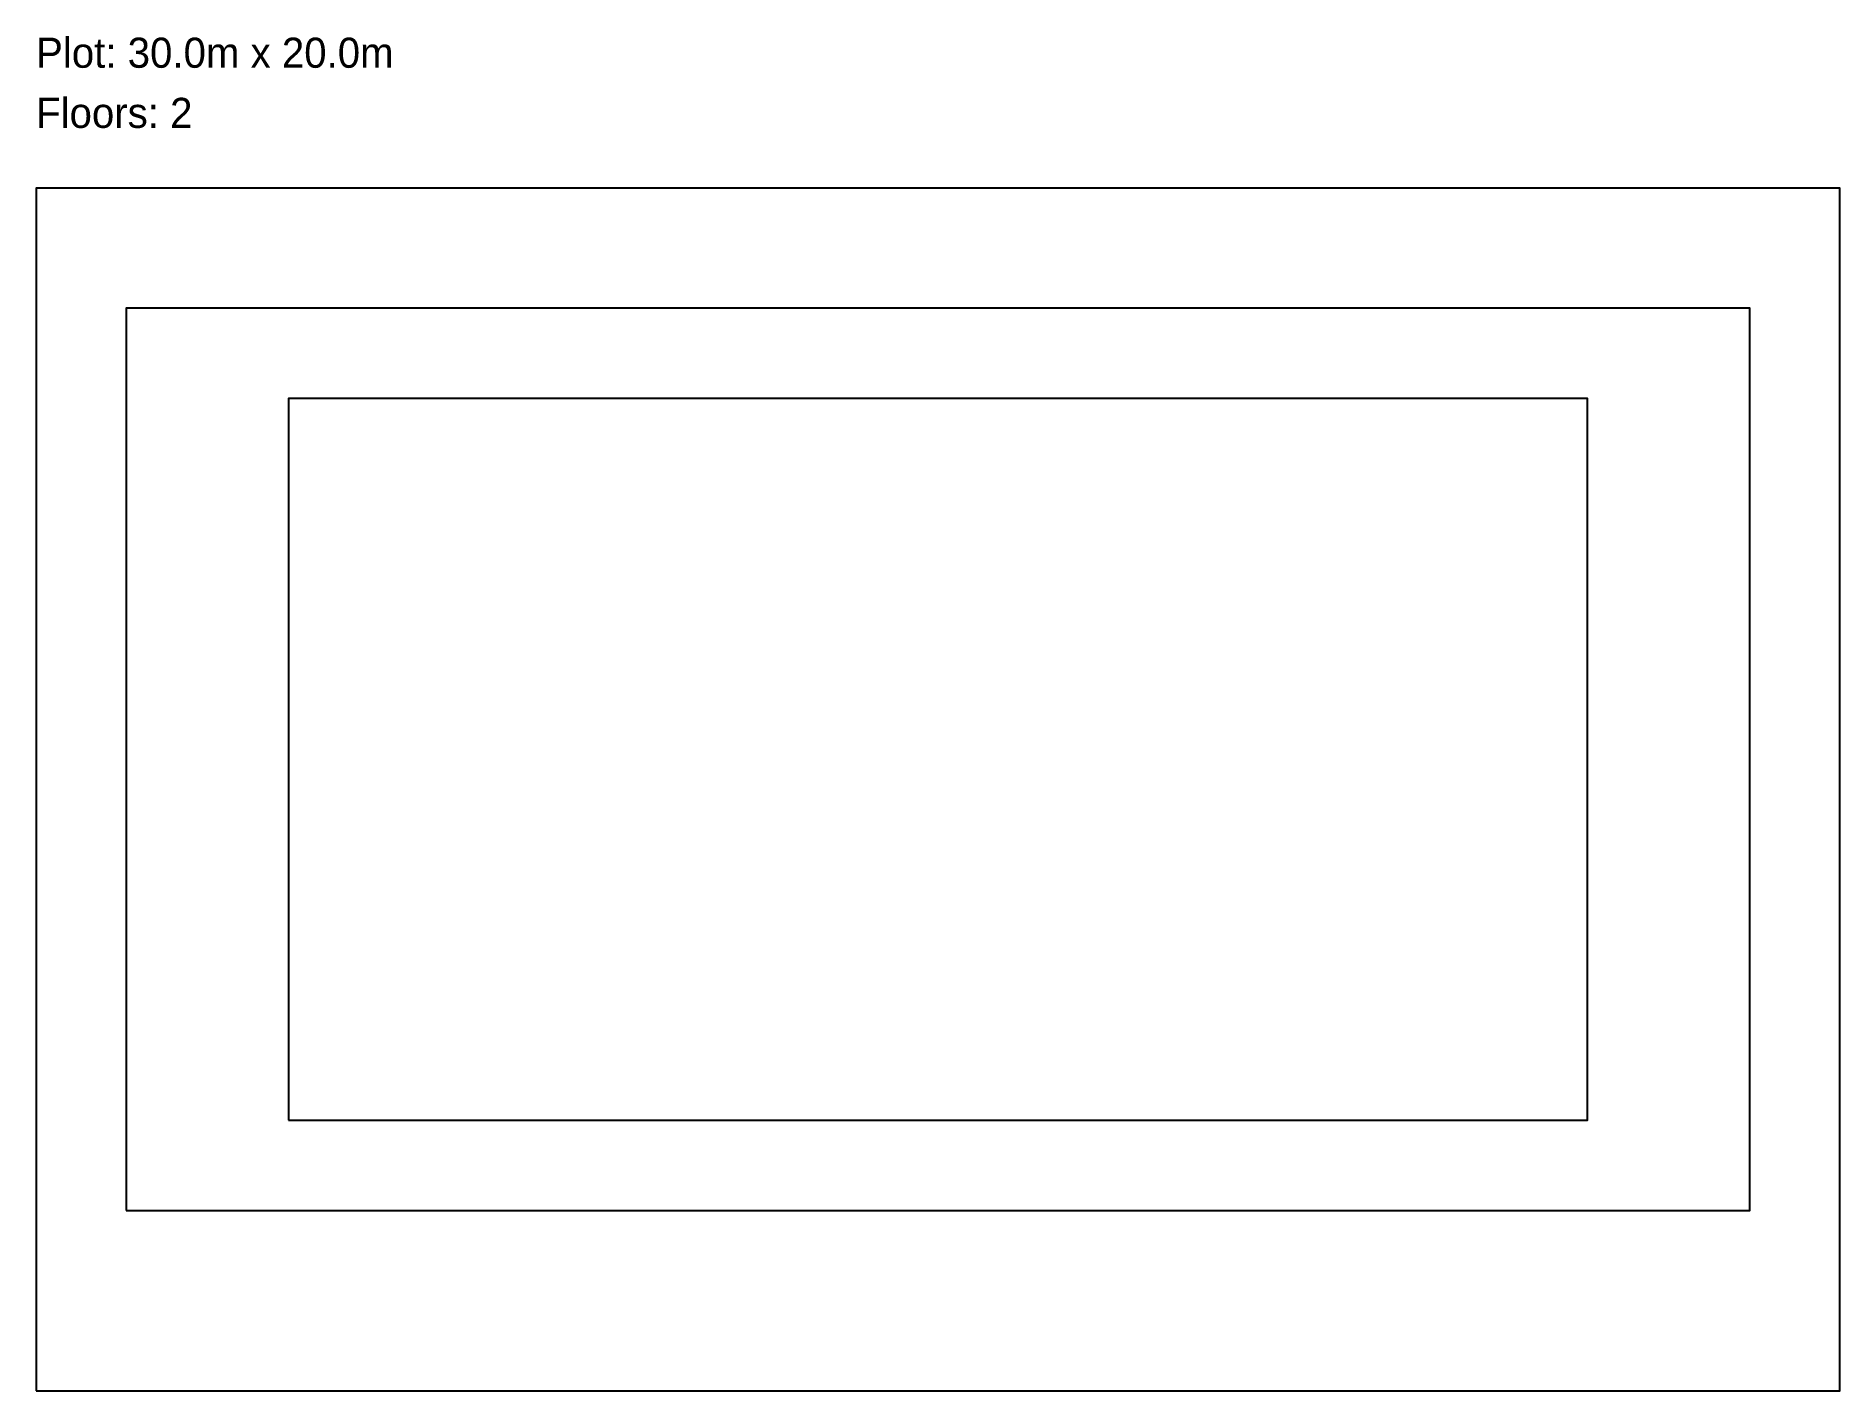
# Model space of a CAD drawing. Header units: metres. Extents: x 0 to 30, y 0 to 22.5.
import ezdxf

# ---------------------------------------------------------------- set-up
doc = ezdxf.new("R2010")
doc.units = ezdxf.units.M
for name, color, linetype in [('BUILDING', 1, 'Continuous'), ('PLOT', 7, 'Continuous'), ('SETBACK', 3, 'Continuous'), ('TEXT', 5, 'Continuous')]:
    doc.layers.add(name, color=color, linetype=linetype)

msp = doc.modelspace()

# ---------------------------------------------------------------- linework, layer by layer
at = {"layer": 'BUILDING'}
msp.add_lwpolyline([(4.2, 4.5), (25.8, 4.5), (25.8, 16.5), (4.2, 16.5), (4.2, 4.5)], dxfattribs=at)
at = {"layer": 'PLOT'}
msp.add_lwpolyline([(0, 0), (30, 0), (30, 20), (0, 20), (0, 0)], dxfattribs=at)
at = {"layer": 'SETBACK'}
msp.add_lwpolyline([(1.5, 3), (28.5, 3), (28.5, 18), (1.5, 18), (1.5, 3)], dxfattribs=at)

# ---------------------------------------------------------------- texts
at = {"layer": 'TEXT'}
for s, p in [('Plot: 30.0m x 20.0m', (0, 22)), ('Floors: 2', (0, 21))]:
    msp.add_text(s, height=0.5, dxfattribs=at).set_placement(p)

doc.saveas('drawing.dxf')
